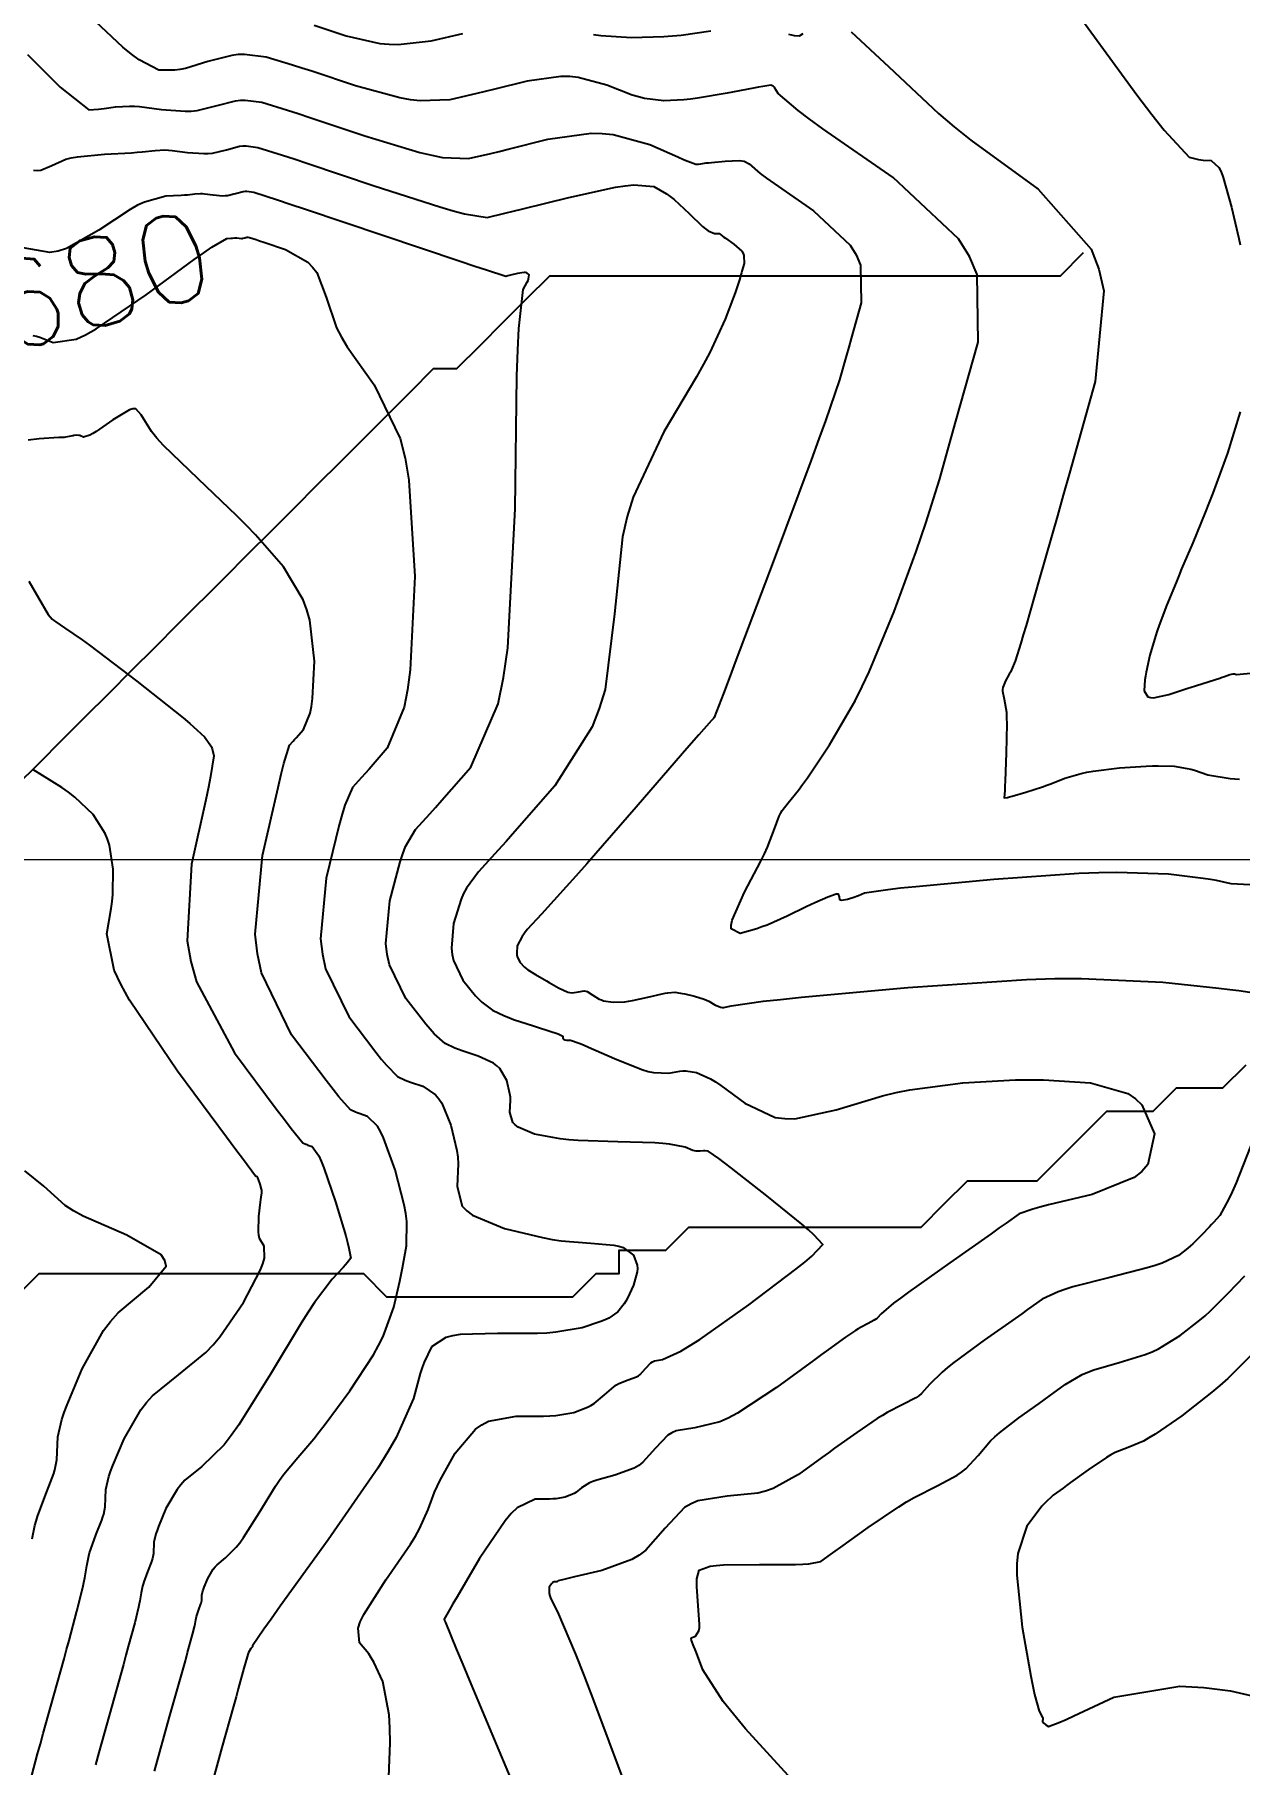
# Model space of a CAD drawing. Header units: metres. Extents: x 837117 to 838477, y 1189012 to 1191015.
# Drawn here: x 837890.8 to 837942.7, y 1190374.9 to 1190449.4 of the extents above; entities that cross this region are included whole.
import ezdxf

# ---------------------------------------------------------------- set-up
doc = ezdxf.new("R2010")
doc.units = ezdxf.units.M
doc.header["$LTSCALE"] = 0.3
doc.layers.add('COORD', color=7, linetype='Continuous', lineweight=20)
doc.layers.add('DRENAJE', color=5, linetype='Continuous', lineweight=25)
doc.layers.add('COTAS 10', color=1, linetype='Continuous')
doc.layers.add('COTAS INT', color=252, linetype='Continuous')
doc.styles.get("Standard").update_dxf_attribs({"font": 'simplex.shx'})

msp = doc.modelspace()

# ---------------------------------------------------------------- linework, layer by layer
at = {"layer": 'COORD'}
msp.add_line((837476.514, 1190413.872), (838476.514, 1190413.872), dxfattribs=at)
at = {"layer": 'COTAS 10'}
for points, elevation in [([(837902.843, 1190449.816), (837904.228, 1190449.362), (837905.673, 1190449.03), (837906.07, 1190448.994), (837906.467, 1190448.983), (837907.891, 1190449.142), (837909.248, 1190449.453)], 1690), ([(837914.873, 1190449.412), (837915.197, 1190449.364), (837916.515, 1190449.284), (837917.912, 1190449.325), (837918.286, 1190449.353), (837918.654, 1190449.388), (837919.936, 1190449.577)], 1690), ([(837923.269, 1190449.428), (837923.406, 1190449.397), (837923.521, 1190449.374), (837923.747, 1190449.352), (837923.914, 1190449.461)], 1690), ([(837925.979, 1190449.526), (837927.597, 1190448.024), (837929.729, 1190446.012), (837930.407, 1190445.442), (837931.122, 1190444.868), (837934.022, 1190442.749), (837936.315, 1190440.169), (837936.648, 1190439.304), (837936.85, 1190438.373), (837936.487, 1190434.467), (837935.377, 1190430.522), (837935.107, 1190429.566), (837934.854, 1190428.67), (837934.078, 1190425.928), (837933.51, 1190423.957), (837933.388, 1190423.546), (837933.283, 1190423.194), (837933.031, 1190422.413), (837932.876, 1190422.041), (837932.831, 1190421.947), (837932.785, 1190421.857), (837932.615, 1190421.567), (837932.501, 1190421.286), (837932.49, 1190421.202), (837932.489, 1190421.116), (837932.562, 1190420.783), (837932.658, 1190420.214), (837932.671, 1190419.978), (837932.678, 1190419.709), (837932.656, 1190418.454), (837932.606, 1190417.261), (837932.595, 1190417.03), (837932.586, 1190416.843), (837932.565, 1190416.525), (837932.701, 1190416.541), (837932.792, 1190416.564), (837932.905, 1190416.595), (837933.504, 1190416.773), (837934.215, 1190417.005), (837934.399, 1190417.07), (837934.577, 1190417.134), (837935.175, 1190417.369), (837935.879, 1190417.58), (837936.124, 1190417.63), (837936.391, 1190417.677), (837937.537, 1190417.815), (837938.682, 1190417.895), (837938.948, 1190417.906), (837939.191, 1190417.911), (837939.888, 1190417.885), (837940.447, 1190417.794), (837940.604, 1190417.757), (837940.761, 1190417.716), (837941.338, 1190417.525), (837942.298, 1190417.363), (837942.698, 1190417.339)], 1690), ([(837890.736, 1190436.452), (837890.88, 1190436.419), (837891.029, 1190436.377), (837891.607, 1190436.148), (837892.59, 1190436.287), (837892.995, 1190436.476), (837893.458, 1190436.731), (837895.609, 1190438.197), (837897.681, 1190439.722), (837898.093, 1190440.013), (837898.436, 1190440.248), (837899.09, 1190440.627), (837899.26, 1190440.636), (837899.297, 1190440.638), (837899.33, 1190440.641), (837899.41, 1190440.65), (837899.473, 1190440.653), (837899.495, 1190440.652), (837899.518, 1190440.651), (837899.616, 1190440.638), (837899.72, 1190440.63), (837899.747, 1190440.631), (837899.774, 1190440.633), (837899.863, 1190440.655), (837899.945, 1190440.676), (837899.966, 1190440.679), (837899.988, 1190440.679), (837900.062, 1190440.67), (837900.343, 1190440.578), (837900.495, 1190440.528), (837900.679, 1190440.466), (837901.612, 1190440.152), (837902.575, 1190439.602), (837902.778, 1190439.392), (837902.954, 1190439.157), (837903.359, 1190438.098), (837903.814, 1190436.776), (837904.021, 1190436.375), (837904.263, 1190435.958), (837905.431, 1190434.327), (837906.549, 1190432.006), (837906.76, 1190431.155), (837906.929, 1190430.213), (837907.181, 1190426.059), (837906.983, 1190422.038), (837906.867, 1190421.18), (837906.725, 1190420.434), (837905.991, 1190418.662), (837905.211, 1190417.766), (837905.04, 1190417.572), (837904.888, 1190417.402), (837904.499, 1190416.98), (837904.165, 1190416.217), (837904.047, 1190415.831), (837903.917, 1190415.369), (837903.359, 1190413.07), (837903.125, 1190410.456), (837903.2, 1190409.795), (837903.336, 1190409.162), (837904.334, 1190407.104), (837905.505, 1190405.565), (837905.75, 1190405.258), (837905.962, 1190405.004), (837906.442, 1190404.52), (837906.766, 1190404.367), (837906.879, 1190404.322), (837907.002, 1190404.277), (837907.53, 1190404.102), (837908.076, 1190403.734), (837908.211, 1190403.567), (837908.338, 1190403.371), (837908.738, 1190402.427), (837908.993, 1190401.336), (837909.029, 1190401.047), (837909.05, 1190400.763), (837909.001, 1190399.788), (837909.225, 1190398.939), (837909.418, 1190398.736), (837909.669, 1190398.546), (837911.046, 1190397.973), (837912.681, 1190397.582), (837913.093, 1190397.506), (837913.487, 1190397.446), (837914.765, 1190397.345), (837915.753, 1190397.262), (837915.965, 1190397.212), (837916.15, 1190397.151), (837916.595, 1190396.831), (837916.76, 1190396.39), (837916.769, 1190396.252), (837916.762, 1190396.107), (837916.604, 1190395.528), (837916.341, 1190394.973), (837916.268, 1190394.843), (837916.195, 1190394.725), (837915.931, 1190394.384), (837915.533, 1190394.114), (837915.376, 1190394.04), (837915.199, 1190393.966), (837914.388, 1190393.7), (837913.254, 1190393.502), (837912.872, 1190393.47), (837912.462, 1190393.448), (837910.736, 1190393.454), (837909.135, 1190393.409), (837908.802, 1190393.355), (837908.518, 1190393.283), (837907.894, 1190392.874), (837907.586, 1190392.212), (837907.502, 1190391.981), (837907.418, 1190391.729), (837907.119, 1190390.646), (837906.377, 1190388.97), (837906.014, 1190388.345), (837905.582, 1190387.65), (837903.453, 1190384.556), (837901.387, 1190381.697), (837900.995, 1190381.149), (837900.68, 1190380.708), (837900.195, 1190379.996), (837900.197, 1190379.965), (837900.191, 1190379.953), (837900.181, 1190379.939), (837900.12, 1190379.877), (837900.023, 1190379.703), (837899.992, 1190379.619), (837899.958, 1190379.519), (837899.816, 1190379.025), (837899.576, 1190378.139), (837899.48, 1190377.791), (837899.371, 1190377.398), (837898.871, 1190375.61), (837898.274, 1190373.457)], 1680), ([(837943.367, 1190392.679), (837942.193, 1190391.518), (837941.855, 1190391.213), (837941.511, 1190390.916), (837940.223, 1190389.907), (837939.062, 1190389.111), (837938.798, 1190388.95), (837938.559, 1190388.814), (837937.906, 1190388.535), (837937.343, 1190388.319), (837937.161, 1190388.223), (837936.968, 1190388.112), (837936.179, 1190387.578), (837935.425, 1190387.024), (837935.254, 1190386.899), (837935.1, 1190386.787), (837934.679, 1190386.486), (837934.313, 1190386.147), (837934.193, 1190386.011), (837934.065, 1190385.857), (837933.535, 1190385.148), (837933.149, 1190383.978), (837933.112, 1190383.533), (837933.106, 1190383.036), (837933.335, 1190380.804), (837933.708, 1190378.683), (837933.793, 1190378.256), (837933.869, 1190377.898), (837934.077, 1190377.184), (837934.193, 1190376.969), (837934.212, 1190376.925), (837934.225, 1190376.888), (837934.224, 1190376.814), (837934.209, 1190376.773), (837934.213, 1190376.758), (837934.221, 1190376.741), (837934.279, 1190376.665), (837934.36, 1190376.591), (837934.382, 1190376.575), (837934.403, 1190376.561), (837934.48, 1190376.525), (837934.957, 1190376.704), (837935.231, 1190376.824), (837935.566, 1190376.975), (837937.288, 1190377.778), (837940.125, 1190378.252), (837941.163, 1190378.197), (837942.31, 1190378.061), (837947.364, 1190376.893)], 1690)]:
    msp.add_lwpolyline(points, dxfattribs=dict(at, elevation=elevation))
at = {"layer": 'COTAS INT'}
for points, elevation in [([(837935.135, 1190451.138), (837938.281, 1190446.809), (837938.918, 1190445.971), (837939.452, 1190445.29), (837940.536, 1190444.133), (837940.936, 1190444.027), (837941.04, 1190444.008), (837941.141, 1190443.994), (837941.48, 1190443.981), (837941.81, 1190443.684), (837941.905, 1190443.49), (837942.001, 1190443.248), (837942.361, 1190441.971), (837942.669, 1190440.63), (837942.732, 1190440.348)], 1692), ([(837943.679, 1190412.756), (837942.337, 1190412.826), (837941.715, 1190412.969), (837941.445, 1190413.012), (837941.131, 1190413.057), (837939.643, 1190413.237), (837937.415, 1190413.318), (837936.635, 1190413.303), (837935.784, 1190413.27), (837932.124, 1190413.013), (837928.762, 1190412.699), (837928.1, 1190412.63), (837927.553, 1190412.569), (837926.549, 1190412.414), (837926.287, 1190412.312), (837926.209, 1190412.283), (837926.128, 1190412.255), (837925.816, 1190412.153), (837925.565, 1190412.109), (837925.522, 1190412.116), (837925.491, 1190412.133), (837925.476, 1190412.263), (837925.435, 1190412.376), (837925.387, 1190412.38), (837925.323, 1190412.373), (837924.963, 1190412.252), (837924.413, 1190412.007), (837924.23, 1190411.922), (837924.033, 1190411.83), (837923.213, 1190411.434), (837922.352, 1190411.049), (837922.129, 1190410.964), (837921.913, 1190410.887), (837921.191, 1190410.69), (837920.808, 1190410.877), (837920.807, 1190411.044), (837920.85, 1190411.261), (837921.385, 1190412.46), (837922.088, 1190413.805), (837922.237, 1190414.115), (837922.368, 1190414.397), (837922.675, 1190415.187), (837922.875, 1190415.732), (837922.937, 1190415.859), (837923.002, 1190415.975), (837923.26, 1190416.31), (837923.702, 1190416.855), (837923.882, 1190417.105), (837924.088, 1190417.396), (837925.041, 1190418.805), (837926.147, 1190420.713), (837926.45, 1190421.319), (837926.75, 1190421.959), (837927.823, 1190424.552), (837928.768, 1190427.135), (837928.988, 1190427.768), (837929.191, 1190428.366), (837929.772, 1190430.232), (837930.312, 1190432.135), (837930.487, 1190432.757), (837930.674, 1190433.42), (837931.445, 1190436.159), (837931.397, 1190439.076), (837931.068, 1190439.851), (837930.602, 1190440.613), (837927.779, 1190443.246), (837924.759, 1190445.347), (837924.17, 1190445.774), (837923.686, 1190446.133), (837922.831, 1190446.867), (837922.686, 1190447.102), (837922.651, 1190447.147), (837922.617, 1190447.182), (837922.515, 1190447.232), (837922.172, 1190447.174), (837921.987, 1190447.14), (837921.763, 1190447.099), (837920.627, 1190446.885), (837919.363, 1190446.674), (837919.057, 1190446.634), (837918.771, 1190446.602), (837917.899, 1190446.553), (837917.071, 1190446.658), (837916.812, 1190446.723), (837916.541, 1190446.804), (837915.456, 1190447.224), (837914.218, 1190447.568), (837913.851, 1190447.601), (837913.472, 1190447.607), (837912.013, 1190447.401), (837910.573, 1190447.045), (837910.207, 1190446.957), (837909.853, 1190446.872), (837908.693, 1190446.604), (837907.418, 1190446.55), (837906.993, 1190446.602), (837906.536, 1190446.681), (837904.628, 1190447.208), (837902.752, 1190447.831), (837902.317, 1190447.97), (837901.917, 1190448.096), (837900.778, 1190448.435), (837899.844, 1190448.557), (837899.575, 1190448.546), (837899.301, 1190448.516), (837898.272, 1190448.25), (837897.304, 1190447.953), (837897.067, 1190447.905), (837896.845, 1190447.872), (837896.158, 1190447.874), (837895.304, 1190448.322), (837894.977, 1190448.57), (837894.611, 1190448.872), (837892.962, 1190450.41)], 1688), ([(837890.499, 1190448.555), (837891.271, 1190447.775), (837891.913, 1190447.149), (837893.148, 1190446.166), (837893.557, 1190446.197), (837893.678, 1190446.21), (837893.803, 1190446.226), (837894.283, 1190446.298), (837894.895, 1190446.333), (837895.103, 1190446.325), (837895.327, 1190446.309), (837896.277, 1190446.187), (837897.288, 1190446.107), (837897.551, 1190446.117), (837897.807, 1190446.142), (837898.67, 1190446.351), (837899.462, 1190446.556), (837899.673, 1190446.579), (837899.88, 1190446.587), (837900.599, 1190446.493), (837901.701, 1190446.157), (837902.15, 1190446.012), (837902.661, 1190445.845), (837905.028, 1190445.054), (837907.4, 1190444.333), (837907.915, 1190444.209), (837908.369, 1190444.118), (837909.494, 1190444.065), (837910.459, 1190444.292), (837910.811, 1190444.377), (837911.2, 1190444.473), (837912.912, 1190444.898), (837914.773, 1190445.161), (837915.257, 1190445.154), (837915.726, 1190445.112), (837917.306, 1190444.673), (837918.515, 1190444.137), (837918.751, 1190444.035), (837918.944, 1190443.953), (837919.282, 1190443.822), (837919.351, 1190443.826), (837919.373, 1190443.828), (837919.397, 1190443.832), (837919.496, 1190443.848), (837919.724, 1190443.878), (837919.83, 1190443.89), (837919.954, 1190443.903), (837920.553, 1190443.963), (837921.148, 1190443.987), (837921.269, 1190443.978), (837921.372, 1190443.961), (837921.584, 1190443.842), (837922.062, 1190443.431), (837922.333, 1190443.23), (837922.663, 1190442.992), (837924.352, 1190441.816), (837925.932, 1190440.343), (837926.192, 1190439.917), (837926.376, 1190439.483), (837926.403, 1190437.851), (837925.972, 1190436.319), (837925.867, 1190435.948), (837925.769, 1190435.6), (837925.467, 1190434.535), (837924.872, 1190432.776), (837924.588, 1190431.99), (837924.254, 1190431.075), (837922.616, 1190426.691), (837921.025, 1190422.481), (837920.72, 1190421.675), (837920.474, 1190421.026), (837920.074, 1190419.982), (837920.047, 1190419.948), (837920.035, 1190419.936), (837920.022, 1190419.922), (837919.959, 1190419.859), (837919.417, 1190419.243), (837919.101, 1190418.88), (837918.714, 1190418.434), (837916.717, 1190416.127), (837914.592, 1190413.686), (837914.122, 1190413.156), (837913.705, 1190412.688), (837912.63, 1190411.523), (837912.023, 1190410.853), (837911.901, 1190410.697), (837911.799, 1190410.554), (837911.596, 1190410.145), (837911.568, 1190409.841), (837911.577, 1190409.764), (837911.593, 1190409.69), (837911.709, 1190409.451), (837911.91, 1190409.236), (837911.979, 1190409.177), (837912.054, 1190409.119), (837912.375, 1190408.914), (837912.747, 1190408.702), (837912.855, 1190408.641), (837912.964, 1190408.578), (837913.376, 1190408.338), (837913.767, 1190408.16), (837913.862, 1190408.136), (837913.952, 1190408.123), (837914.234, 1190408.166), (837914.477, 1190408.215), (837914.544, 1190408.205), (837914.61, 1190408.186), (837914.846, 1190408.033), (837915.123, 1190407.854), (837915.215, 1190407.818), (837915.313, 1190407.787), (837915.726, 1190407.727), (837916.233, 1190407.744), (837916.391, 1190407.764), (837916.557, 1190407.79), (837917.222, 1190407.934), (837917.834, 1190408.081), (837917.967, 1190408.107), (837918.084, 1190408.128), (837918.375, 1190408.153), (837918.62, 1190408.119), (837918.707, 1190408.102), (837918.804, 1190408.081), (837919.225, 1190407.982), (837919.65, 1190407.852), (837919.75, 1190407.813), (837919.841, 1190407.773), (837920.103, 1190407.615), (837920.34, 1190407.506), (837920.414, 1190407.497), (837920.493, 1190407.495), (837920.812, 1190407.565), (837922.189, 1190407.764), (837922.935, 1190407.845), (837923.839, 1190407.937), (837928.421, 1190408.363), (837933.52, 1190408.701), (837934.749, 1190408.738), (837935.9, 1190408.75), (837939.397, 1190408.588), (837941.816, 1190408.321), (837942.286, 1190408.267), (837942.67, 1190408.221), (837943.336, 1190408.127)], 1686), ([(837890.764, 1190443.569), (837890.919, 1190443.56), (837891.067, 1190443.571), (837891.543, 1190443.768), (837892.154, 1190444.039), (837892.386, 1190444.096), (837892.647, 1190444.146), (837893.817, 1190444.259), (837894.973, 1190444.321), (837895.223, 1190444.338), (837895.444, 1190444.355), (837895.992, 1190444.415), (837896.421, 1190444.44), (837896.567, 1190444.434), (837896.724, 1190444.423), (837897.39, 1190444.337), (837898.099, 1190444.281), (837898.283, 1190444.288), (837898.463, 1190444.306), (837899.068, 1190444.452), (837899.623, 1190444.596), (837899.771, 1190444.612), (837899.916, 1190444.618), (837900.42, 1190444.552), (837901.484, 1190444.218), (837901.983, 1190444.054), (837902.57, 1190443.86), (837905.428, 1190442.9), (837908.264, 1190441.984), (837908.838, 1190441.816), (837909.32, 1190441.686), (837910.296, 1190441.527), (837911.065, 1190441.712), (837911.416, 1190441.798), (837911.827, 1190441.9), (837913.811, 1190442.395), (837915.818, 1190442.83), (837916.244, 1190442.894), (837916.614, 1190442.933), (837917.481, 1190442.87), (837918.017, 1190442.555), (837918.178, 1190442.435), (837918.345, 1190442.301), (837918.991, 1190441.701), (837919.575, 1190441.148), (837919.701, 1190441.044), (837919.813, 1190440.961), (837920.088, 1190440.84), (837920.233, 1190440.847), (837920.262, 1190440.845), (837920.287, 1190440.842), (837920.337, 1190440.817), (837920.438, 1190440.729), (837920.496, 1190440.687), (837920.566, 1190440.636), (837920.925, 1190440.386), (837921.261, 1190440.073), (837921.316, 1190439.982), (837921.356, 1190439.89), (837921.361, 1190439.543), (837921.27, 1190439.217), (837921.247, 1190439.139), (837921.226, 1190439.065), (837921.162, 1190438.838), (837921.034, 1190438.46), (837920.973, 1190438.29), (837920.901, 1190438.093), (837920.546, 1190437.144), (837919.881, 1190435.712), (837919.613, 1190435.21), (837919.308, 1190434.662), (837917.904, 1190432.301), (837916.58, 1190429.48), (837916.326, 1190428.641), (837916.121, 1190427.778), (837915.784, 1190424.453), (837915.377, 1190421.196), (837915.128, 1190420.376), (837914.819, 1190419.59), (837913.209, 1190417.049), (837911.489, 1190415.075), (837911.112, 1190414.647), (837910.776, 1190414.271), (837909.92, 1190413.342), (837909.404, 1190412.641), (837909.283, 1190412.409), (837909.172, 1190412.159), (837908.85, 1190411.12), (837908.754, 1190410.046), (837908.785, 1190409.774), (837908.841, 1190409.514), (837909.25, 1190408.669), (837909.793, 1190408.001), (837909.933, 1190407.854), (837910.069, 1190407.722), (837910.52, 1190407.38), (837911.048, 1190407.131), (837911.233, 1190407.058), (837911.433, 1190406.983), (837912.296, 1190406.698), (837913.078, 1190406.451), (837913.228, 1190406.4), (837913.35, 1190406.357), (837913.55, 1190406.266), (837913.559, 1190406.227), (837913.56, 1190406.216), (837913.561, 1190406.206), (837913.559, 1190406.171), (837913.567, 1190406.14), (837913.574, 1190406.133), (837913.583, 1190406.126), (837913.633, 1190406.105), (837913.71, 1190406.091), (837913.736, 1190406.088), (837913.764, 1190406.086), (837913.883, 1190406.082), (837914.254, 1190405.96), (837914.441, 1190405.884), (837914.665, 1190405.789), (837915.778, 1190405.293), (837916.959, 1190404.822), (837917.226, 1190404.744), (837917.467, 1190404.688), (837918.118, 1190404.673), (837918.594, 1190404.756), (837918.725, 1190404.762), (837918.854, 1190404.761), (837919.318, 1190404.694), (837919.915, 1190404.42), (837920.129, 1190404.288), (837920.365, 1190404.132), (837921.391, 1190403.367), (837922.702, 1190402.763), (837923.117, 1190402.708), (837923.554, 1190402.702), (837925.322, 1190403.086), (837927.324, 1190403.693), (837927.909, 1190403.826), (837928.508, 1190403.945), (837930.78, 1190404.251), (837933.059, 1190404.378), (837933.662, 1190404.384), (837934.253, 1190404.378), (837936.284, 1190404.25), (837937.893, 1190403.784), (837938.217, 1190403.565), (837938.49, 1190403.307), (837939.036, 1190402.05), (837938.749, 1190400.73), (837938.497, 1190400.432), (837938.169, 1190400.164), (837936.359, 1190399.441), (837934.477, 1190398.99), (837934.103, 1190398.893), (837933.793, 1190398.809), (837933.208, 1190398.605), (837932.648, 1190398.207), (837932.354, 1190398), (837932, 1190397.751), (837930.22, 1190396.5), (837928.445, 1190395.234), (837928.094, 1190394.976), (837927.804, 1190394.757), (837927.266, 1190394.297), (837927.094, 1190394.111), (837927.035, 1190394.065), (837926.972, 1190394.02), (837926.704, 1190393.877), (837926.373, 1190393.709), (837926.27, 1190393.649), (837926.162, 1190393.583), (837925.734, 1190393.293), (837924.997, 1190392.76), (837924.696, 1190392.54), (837924.352, 1190392.288), (837922.756, 1190391.12), (837921.078, 1190390.018), (837920.682, 1190389.809), (837920.315, 1190389.642), (837919.237, 1190389.384), (837918.44, 1190389.258), (837918.25, 1190389.174), (837918.073, 1190389.068), (837917.544, 1190388.508), (837917.008, 1190387.903), (837916.826, 1190387.77), (837916.63, 1190387.651), (837915.801, 1190387.344), (837915.018, 1190387.132), (837914.85, 1190387.073), (837914.704, 1190387.014), (837914.354, 1190386.799), (837914.119, 1190386.607), (837914.046, 1190386.563), (837913.969, 1190386.522), (837913.659, 1190386.404), (837913.258, 1190386.334), (837913.123, 1190386.323), (837912.978, 1190386.315), (837912.367, 1190386.317), (837911.587, 1190385.939), (837911.335, 1190385.692), (837911.067, 1190385.383), (837909.968, 1190383.751), (837909.003, 1190382.112), (837908.819, 1190381.799), (837908.671, 1190381.547), (837908.439, 1190381.143), (837908.45, 1190381.116), (837908.455, 1190381.102), (837908.462, 1190381.084), (837908.496, 1190380.994), (837908.966, 1190379.862), (837909.248, 1190379.187), (837909.595, 1190378.356), (837911.398, 1190374.051)], 1684), ([(837905.999, 1190372.884), (837906.121, 1190375.819), (837906.11, 1190376.46), (837906.08, 1190377.027), (837905.81, 1190378.457), (837905.415, 1190379.287), (837905.305, 1190379.477), (837905.196, 1190379.649), (837904.801, 1190380.124), (837904.735, 1190380.759), (837904.833, 1190381.033), (837904.981, 1190381.348), (837905.934, 1190382.839), (837906.993, 1190384.379), (837907.208, 1190384.724), (837907.389, 1190385.036), (837907.758, 1190385.869), (837908.026, 1190386.61), (837908.143, 1190386.863), (837908.278, 1190387.136), (837908.921, 1190388.295), (837909.789, 1190389.327), (837910.066, 1190389.519), (837910.359, 1190389.671), (837911.552, 1190389.886), (837912.72, 1190389.882), (837912.998, 1190389.896), (837913.256, 1190389.918), (837914.023, 1190390.052), (837914.616, 1190390.277), (837914.764, 1190390.355), (837914.904, 1190390.441), (837915.353, 1190390.808), (837915.754, 1190391.157), (837915.865, 1190391.232), (837915.975, 1190391.297), (837916.372, 1190391.45), (837916.727, 1190391.582), (837916.811, 1190391.633), (837916.889, 1190391.69), (837917.119, 1190391.949), (837917.345, 1190392.189), (837917.421, 1190392.235), (837917.503, 1190392.271), (837917.845, 1190392.325), (837918.645, 1190392.683), (837919.015, 1190392.912), (837919.45, 1190393.196), (837921.56, 1190394.688), (837923.589, 1190396.215), (837923.974, 1190396.521), (837924.282, 1190396.777), (837924.755, 1190397.28), (837924.368, 1190397.708), (837924.134, 1190397.917), (837923.846, 1190398.164), (837922.346, 1190399.383), (837920.827, 1190400.574), (837920.526, 1190400.804), (837920.277, 1190400.99), (837919.81, 1190401.305), (837919.682, 1190401.323), (837919.645, 1190401.324), (837919.609, 1190401.322), (837919.477, 1190401.299), (837919.296, 1190401.303), (837919.229, 1190401.319), (837919.155, 1190401.341), (837918.826, 1190401.471), (837918.152, 1190401.611), (837917.86, 1190401.639), (837917.523, 1190401.662), (837915.922, 1190401.704), (837914.217, 1190401.762), (837913.814, 1190401.795), (837913.44, 1190401.835), (837912.34, 1190402.039), (837911.626, 1190402.336), (837911.496, 1190402.434), (837911.396, 1190402.54), (837911.28, 1190402.98), (837911.306, 1190403.485), (837911.295, 1190403.631), (837911.276, 1190403.781), (837911.144, 1190404.347), (837910.844, 1190404.864), (837910.719, 1190404.983), (837910.577, 1190405.092), (837909.913, 1190405.4), (837909.218, 1190405.63), (837909.056, 1190405.69), (837908.907, 1190405.749), (837908.481, 1190405.95), (837908.015, 1190406.363), (837907.842, 1190406.556), (837907.649, 1190406.783), (837906.792, 1190407.886), (837906.089, 1190409.338), (837905.993, 1190409.785), (837905.939, 1190410.251), (837906.105, 1190412.095), (837906.545, 1190413.764), (837906.665, 1190414.12), (837906.784, 1190414.429), (837907.209, 1190415.161), (837907.832, 1190415.836), (837908.076, 1190416.11), (837908.35, 1190416.421), (837909.6, 1190417.856), (837910.775, 1190420.582), (837911.002, 1190421.707), (837911.187, 1190422.993), (837911.503, 1190428.973), (837911.579, 1190434.697), (837911.614, 1190435.822), (837911.654, 1190436.746), (837911.846, 1190438.421), (837912.024, 1190438.746), (837912.056, 1190438.819), (837912.079, 1190438.885), (837912.099, 1190439.062), (837912.003, 1190439.149), (837911.954, 1190439.158), (837911.894, 1190439.16), (837911.598, 1190439.113), (837911.302, 1190439.039), (837911.243, 1190439.024), (837911.194, 1190439.012), (837911.098, 1190438.988), (837910.271, 1190439.254), (837909.76, 1190439.423), (837909.128, 1190439.635), (837902.479, 1190441.874), (837901.816, 1190442.096), (837901.267, 1190442.279), (837900.241, 1190442.611), (837899.952, 1190442.649), (837899.868, 1190442.645), (837899.784, 1190442.636), (837899.465, 1190442.554), (837899.391, 1190442.537), (837899.118, 1190442.47), (837899.015, 1190442.46), (837898.91, 1190442.455), (837898.503, 1190442.488), (837898.121, 1190442.537), (837898.031, 1190442.543), (837897.947, 1190442.547), (837897.701, 1190442.532), (837897.387, 1190442.498), (837897.26, 1190442.488), (837897.117, 1190442.478), (837896.454, 1190442.443), (837895.541, 1190442.197), (837895.24, 1190442.055), (837894.917, 1190441.88), (837893.576, 1190440.983), (837892.175, 1190440.192), (837891.815, 1190440.086), (837891.466, 1190440.028), (837890.307, 1190440.224)], 1682), ([(837895.968, 1190374.59), (837896.621, 1190376.937), (837897.183, 1190378.94), (837897.298, 1190379.355), (837897.397, 1190379.709), (837897.608, 1190380.484), (837897.689, 1190380.811), (837897.706, 1190380.884), (837897.72, 1190380.948), (837897.747, 1190381.116), (837897.773, 1190381.254), (837897.786, 1190381.3), (837897.802, 1190381.349), (837897.88, 1190381.556), (837897.956, 1190381.754), (837897.971, 1190381.799), (837897.983, 1190381.838), (837898.004, 1190381.942), (837898.013, 1190382.183), (837898.055, 1190382.362), (837898.08, 1190382.434), (837898.11, 1190382.516), (837898.267, 1190382.893), (837898.501, 1190383.297), (837898.581, 1190383.396), (837898.666, 1190383.49), (837899.027, 1190383.784), (837899.493, 1190384.239), (837899.645, 1190384.435), (837899.807, 1190384.662), (837900.476, 1190385.731), (837901.177, 1190386.868), (837901.359, 1190387.137), (837901.537, 1190387.385), (837902.138, 1190388.115), (837902.829, 1190388.919), (837903.063, 1190389.214), (837903.317, 1190389.541), (837904.388, 1190390.982), (837905.404, 1190392.536), (837905.623, 1190392.934), (837905.814, 1190393.318), (837906.277, 1190394.585), (837906.534, 1190395.706), (837906.596, 1190395.997), (837906.652, 1190396.279), (837906.821, 1190397.229), (837906.832, 1190398.276), (837906.789, 1190398.62), (837906.726, 1190398.987), (837906.333, 1190400.508), (837905.833, 1190401.878), (837905.703, 1190402.15), (837905.576, 1190402.376), (837905.147, 1190402.804), (837904.786, 1190402.923), (837904.702, 1190402.955), (837904.625, 1190402.985), (837904.404, 1190403.089), (837903.909, 1190403.645), (837903.659, 1190403.961), (837903.36, 1190404.346), (837901.875, 1190406.322), (837900.584, 1190408.986), (837900.408, 1190409.805), (837900.311, 1190410.661), (837900.614, 1190414.045), (837901.29, 1190416.975), (837901.428, 1190417.543), (837901.545, 1190418.005), (837901.789, 1190418.799), (837901.943, 1190418.967), (837902.004, 1190419.035), (837902.072, 1190419.112), (837902.382, 1190419.468), (837902.674, 1190420.172), (837902.73, 1190420.469), (837902.776, 1190420.81), (837902.855, 1190422.409), (837902.657, 1190424.182), (837902.529, 1190424.632), (837902.369, 1190425.065), (837901.523, 1190426.484), (837900.319, 1190427.86), (837899.932, 1190428.265), (837899.522, 1190428.682), (837897.849, 1190430.277), (837896.364, 1190431.711), (837896.073, 1190432.027), (837895.833, 1190432.307), (837895.402, 1190433.025), (837895.159, 1190433.289), (837895.038, 1190433.284), (837894.894, 1190433.244), (837894.181, 1190432.818), (837893.459, 1190432.31), (837893.31, 1190432.218), (837893.182, 1190432.148), (837892.906, 1190432.071), (837892.78, 1190432.121), (837892.747, 1190432.131), (837892.716, 1190432.138), (837892.61, 1190432.147), (837892.501, 1190432.136), (837892.467, 1190432.13), (837892.432, 1190432.123), (837892.292, 1190432.089), (837892.133, 1190432.059), (837892.085, 1190432.054), (837892.036, 1190432.052), (837891.847, 1190432.056), (837890.999, 1190431.988), (837890.535, 1190431.939)], 1678), ([(837942.728, 1190433.164), (837942.183, 1190431.371), (837941.55, 1190429.657), (837941.385, 1190429.229), (837941.225, 1190428.82), (837940.687, 1190427.512), (837940.207, 1190426.387), (837940.084, 1190426.094), (837939.965, 1190425.809), (837939.571, 1190424.849), (837939.237, 1190423.963), (837939.156, 1190423.725), (837939.079, 1190423.49), (837938.844, 1190422.669), (837938.681, 1190421.948), (837938.651, 1190421.776), (837938.626, 1190421.617), (837938.591, 1190421.143), (837938.758, 1190420.878), (837938.862, 1190420.851), (837938.99, 1190420.843), (837939.658, 1190420.983), (837940.43, 1190421.232), (837940.623, 1190421.294), (837940.808, 1190421.353), (837941.399, 1190421.541), (837941.858, 1190421.689), (837941.96, 1190421.722), (837942.049, 1190421.752), (837942.28, 1190421.835), (837942.42, 1190421.873), (837942.454, 1190421.875), (837942.484, 1190421.873), (837942.575, 1190421.835), (837943.94, 1190421.971)], 1692), ([(837890.563, 1190425.864), (837891.389, 1190424.428), (837891.561, 1190424.228), (837891.633, 1190424.167), (837891.715, 1190424.103), (837892.1, 1190423.848), (837892.853, 1190423.33), (837893.167, 1190423.099), (837893.527, 1190422.831), (837895.209, 1190421.551), (837896.861, 1190420.254), (837897.203, 1190419.976), (837897.494, 1190419.733), (837898.125, 1190419.149), (837898.371, 1190418.809), (837898.418, 1190418.72), (837898.457, 1190418.633), (837898.524, 1190418.34), (837898.383, 1190417.454), (837898.29, 1190416.994), (837898.175, 1190416.441), (837897.563, 1190413.668), (837897.383, 1190410.365), (837897.54, 1190409.478), (837897.785, 1190408.602), (837899.417, 1190405.539), (837901.216, 1190403.128), (837901.567, 1190402.663), (837901.855, 1190402.287), (837902.365, 1190401.659), (837902.484, 1190401.603), (837902.525, 1190401.587), (837902.57, 1190401.57), (837902.764, 1190401.506), (837903.049, 1190401.1), (837903.152, 1190400.868), (837903.265, 1190400.583), (837903.76, 1190399.124), (837904.203, 1190397.657), (837904.284, 1190397.368), (837904.346, 1190397.131), (837904.42, 1190396.696), (837904.269, 1190396.494), (837904.191, 1190396.402), (837904.096, 1190396.296), (837903.622, 1190395.785), (837902.863, 1190394.788), (837902.589, 1190394.375), (837902.288, 1190393.902), (837900.971, 1190391.702), (837899.607, 1190389.517), (837899.276, 1190389.055), (837898.966, 1190388.655), (837898.013, 1190387.725), (837897.277, 1190387.126), (837897.102, 1190386.934), (837896.94, 1190386.731), (837896.461, 1190385.906), (837896.141, 1190385.137), (837896.079, 1190384.97), (837896.029, 1190384.823), (837895.944, 1190384.457), (837895.924, 1190383.965), (837895.882, 1190383.753), (837895.857, 1190383.672), (837895.827, 1190383.582), (837895.671, 1190383.177), (837895.512, 1190382.755), (837895.48, 1190382.654), (837895.453, 1190382.56), (837895.4, 1190382.278), (837895.344, 1190381.936), (837895.316, 1190381.804), (837895.283, 1190381.656), (837895.117, 1190380.988), (837894.842, 1190379.966), (837894.74, 1190379.596), (837894.628, 1190379.188), (837894.127, 1190377.397), (837893.573, 1190375.402), (837893.426, 1190374.865)], 1676), ([(837890.528, 1190373.804), (837890.937, 1190375.335), (837891.056, 1190375.771), (837891.177, 1190376.213), (837891.633, 1190377.856), (837892.073, 1190379.435), (837892.183, 1190379.837), (837892.288, 1190380.223), (837892.625, 1190381.491), (837892.876, 1190382.501), (837892.926, 1190382.724), (837892.968, 1190382.923), (837893.052, 1190383.44), (837893.134, 1190383.866), (837893.174, 1190384.008), (837893.222, 1190384.16), (837893.462, 1190384.798), (837893.697, 1190385.409), (837893.743, 1190385.546), (837893.78, 1190385.667), (837893.844, 1190385.987), (837893.874, 1190386.731), (837894.003, 1190387.283), (837894.079, 1190387.505), (837894.172, 1190387.758), (837894.656, 1190388.919), (837895.379, 1190390.166), (837895.624, 1190390.472), (837895.887, 1190390.762), (837897, 1190391.667), (837898.182, 1190392.629), (837898.49, 1190392.955), (837898.79, 1190393.307), (837899.801, 1190394.792), (837900.518, 1190396.168), (837900.633, 1190396.451), (837900.71, 1190396.692), (837900.686, 1190397.209), (837900.492, 1190397.55), (837900.462, 1190397.681), (837900.443, 1190397.827), (837900.461, 1190398.486), (837900.534, 1190399.107), (837900.55, 1190399.228), (837900.563, 1190399.329), (837900.595, 1190399.51), (837900.594, 1190399.592), (837900.587, 1190399.629), (837900.577, 1190399.672), (837900.519, 1190399.879), (837900.45, 1190400.08), (837900.435, 1190400.12), (837900.421, 1190400.152), (837900.381, 1190400.208), (837900.355, 1190400.217), (837900.348, 1190400.219), (837900.343, 1190400.221), (837900.326, 1190400.229), (837899.802, 1190400.928), (837899.476, 1190401.366), (837899.071, 1190401.91), (837896.958, 1190404.757), (837894.895, 1190407.816), (837894.523, 1190408.494), (837894.237, 1190409.098), (837893.92, 1190410.666), (837894.11, 1190411.756), (837894.143, 1190412.059), (837894.168, 1190412.361), (837894.185, 1190413.457), (837894.029, 1190414.485), (837893.945, 1190414.745), (837893.843, 1190414.995), (837893.324, 1190415.808), (837892.54, 1190416.558), (837892.27, 1190416.768), (837891.978, 1190416.978), (837890.73, 1190417.745)], 1674), ([(837943.324, 1190401.881), (837942.552, 1190399.945), (837942.383, 1190399.551), (837942.233, 1190399.219), (837941.851, 1190398.534), (837941.575, 1190398.232), (837941.491, 1190398.142), (837941.404, 1190398.048), (837941.065, 1190397.685), (837940.693, 1190397.318), (837940.586, 1190397.221), (837940.478, 1190397.127), (837940.07, 1190396.808), (837939.363, 1190396.478), (837939.066, 1190396.378), (837938.724, 1190396.273), (837937.122, 1190395.863), (837935.524, 1190395.454), (837935.184, 1190395.351), (837934.89, 1190395.252), (837934.199, 1190394.93), (837933.574, 1190394.479), (837933.321, 1190394.3), (837933.033, 1190394.096), (837931.706, 1190393.162), (837930.401, 1190392.205), (837930.127, 1190391.987), (837929.891, 1190391.79), (837929.355, 1190391.247), (837929.004, 1190390.867), (837928.884, 1190390.771), (837928.754, 1190390.68), (837928.205, 1190390.388), (837927.527, 1190390.044), (837927.317, 1190389.92), (837927.097, 1190389.785), (837926.219, 1190389.192), (837925.261, 1190388.503), (837924.991, 1190388.307), (837924.717, 1190388.109), (837923.71, 1190387.374), (837922.616, 1190386.775), (837922.287, 1190386.662), (837921.948, 1190386.573), (837920.63, 1190386.444), (837919.377, 1190386.246), (837919.078, 1190386.113), (837918.8, 1190385.947), (837917.969, 1190385.067), (837917.126, 1190384.117), (837916.841, 1190383.907), (837916.532, 1190383.72), (837915.23, 1190383.238), (837914.06, 1190382.968), (837913.835, 1190382.915), (837913.654, 1190382.871), (837913.355, 1190382.791), (837913.335, 1190382.774), (837913.328, 1190382.77), (837913.321, 1190382.767), (837913.295, 1190382.757), (837913.26, 1190382.75), (837913.248, 1190382.749), (837913.183, 1190382.749), (837913.115, 1190382.716), (837913.093, 1190382.695), (837913.07, 1190382.668), (837912.974, 1190382.526), (837912.965, 1190382.255), (837912.995, 1190382.146), (837913.04, 1190382.022), (837913.324, 1190381.454), (837914.102, 1190379.636), (837914.46, 1190378.725), (837914.879, 1190377.635), (837916.903, 1190372.227)], 1686), ([(837890.705, 1190384.602), (837890.814, 1190385.172), (837890.868, 1190385.362), (837890.933, 1190385.566), (837891.253, 1190386.419), (837891.568, 1190387.237), (837891.629, 1190387.419), (837891.679, 1190387.582), (837891.765, 1190388.01), (837891.805, 1190389.005), (837891.977, 1190389.744), (837892.078, 1190390.041), (837892.203, 1190390.379), (837892.851, 1190391.932), (837893.779, 1190393.575), (837894.081, 1190393.969), (837894.403, 1190394.336), (837895.728, 1190395.442), (837896.467, 1190396.354), (837896.419, 1190396.599), (837896.262, 1190396.84), (837894.78, 1190397.685), (837892.895, 1190398.509), (837892.483, 1190398.737), (837892.118, 1190398.966), (837891.199, 1190399.794), (837890.379, 1190400.46)], 1672), ([(837924.031, 1190373.555), (837921.428, 1190376.421), (837920.904, 1190377.044), (837920.464, 1190377.593), (837919.584, 1190378.957), (837919.311, 1190379.686), (837919.253, 1190379.834), (837919.204, 1190379.959), (837919.092, 1190380.217), (837919.083, 1190380.311), (837919.099, 1190380.333), (837919.123, 1190380.353), (837919.277, 1190380.411), (837919.419, 1190380.639), (837919.436, 1190380.767), (837919.444, 1190380.922), (837919.39, 1190381.718), (837919.324, 1190382.548), (837919.324, 1190382.726), (837919.331, 1190382.881), (837919.423, 1190383.254), (837919.908, 1190383.429), (837920.164, 1190383.46), (837920.472, 1190383.483), (837922.023, 1190383.503), (837923.581, 1190383.504), (837923.893, 1190383.515), (837924.154, 1190383.531), (837924.664, 1190383.628), (837925.083, 1190383.93), (837925.286, 1190384.075), (837925.526, 1190384.247), (837926.705, 1190385.09), (837928.031, 1190385.986), (837928.364, 1190386.192), (837928.682, 1190386.378), (837929.706, 1190386.898), (837930.536, 1190387.34), (837930.732, 1190387.478), (837930.913, 1190387.622), (837931.445, 1190388.197), (837931.978, 1190388.823), (837932.16, 1190388.999), (837932.357, 1190389.176), (837933.193, 1190389.824), (837934.066, 1190390.441), (837934.287, 1190390.599), (837934.499, 1190390.752), (837935.189, 1190391.254), (837935.929, 1190391.682), (837936.173, 1190391.787), (837936.433, 1190391.887), (837937.514, 1190392.199), (837938.642, 1190392.544), (837938.932, 1190392.664), (837939.213, 1190392.795), (837940.147, 1190393.357), (837940.994, 1190394.022), (837941.221, 1190394.217), (837941.443, 1190394.418), (837942.216, 1190395.182), (837942.923, 1190395.938)], 1688)]:
    msp.add_lwpolyline(points, dxfattribs=dict(at, elevation=elevation))
at = {"layer": 'DRENAJE'}
for points in [[(837935.968, 1190440.004, 0), (837934.969, 1190439.004, 0), (837912.976, 1190439.004, 0), (837911.976, 1190438.005, 0), (837910.977, 1190437.005, 0), (837909.977, 1190436.005, 0), (837908.977, 1190435.006, 0), (837907.978, 1190435.006, 0), (837906.978, 1190434.006, 0), (837905.978, 1190433.006, 0), (837904.979, 1190432.007, 0), (837903.979, 1190431.007, 0), (837902.979, 1190430.007, 0), (837901.98, 1190429.008, 0), (837900.98, 1190428.008, 0), (837899.98, 1190427.008, 0), (837898.981, 1190426.009, 0), (837896.981, 1190424.01, 0), (837895.982, 1190423.01, 0), (837894.982, 1190422.01, 0), (837893.982, 1190421.011, 0), (837892.983, 1190420.011, 0), (837891.983, 1190419.011, 0), (837890.983, 1190418.012, 0), (837889.984, 1190417.012, 0)], [(837942.966, 1190405.016, 0), (837941.966, 1190404.016, 0), (837939.967, 1190404.016, 0), (837938.967, 1190403.017, 0), (837936.968, 1190403.017, 0), (837934.969, 1190401.017, 0), (837933.969, 1190400.018, 0), (837930.97, 1190400.018, 0), (837929.97, 1190399.018, 0), (837928.971, 1190398.018, 0), (837918.974, 1190398.018, 0), (837917.974, 1190397.019, 0), (837915.975, 1190397.019, 0), (837915.975, 1190396.019, 0), (837914.975, 1190396.019, 0), (837913.976, 1190395.019, 0), (837905.978, 1190395.019, 0), (837904.979, 1190396.019, 0), (837890.983, 1190396.019, 0), (837889.984, 1190395.019, 0)]]:
    msp.add_polyline3d(points, dxfattribs=at)

# ---------------------------------------------------------------- texts
at = {"layer": 'COTAS 10', "insert": (837886.353, 1190434.644, 1680), "char_height": 3.8, "attachment_point": 7, "rotation": 16.59031}
msp.add_mtext('1680', dxfattribs=at)

doc.saveas('drawing.dxf')
